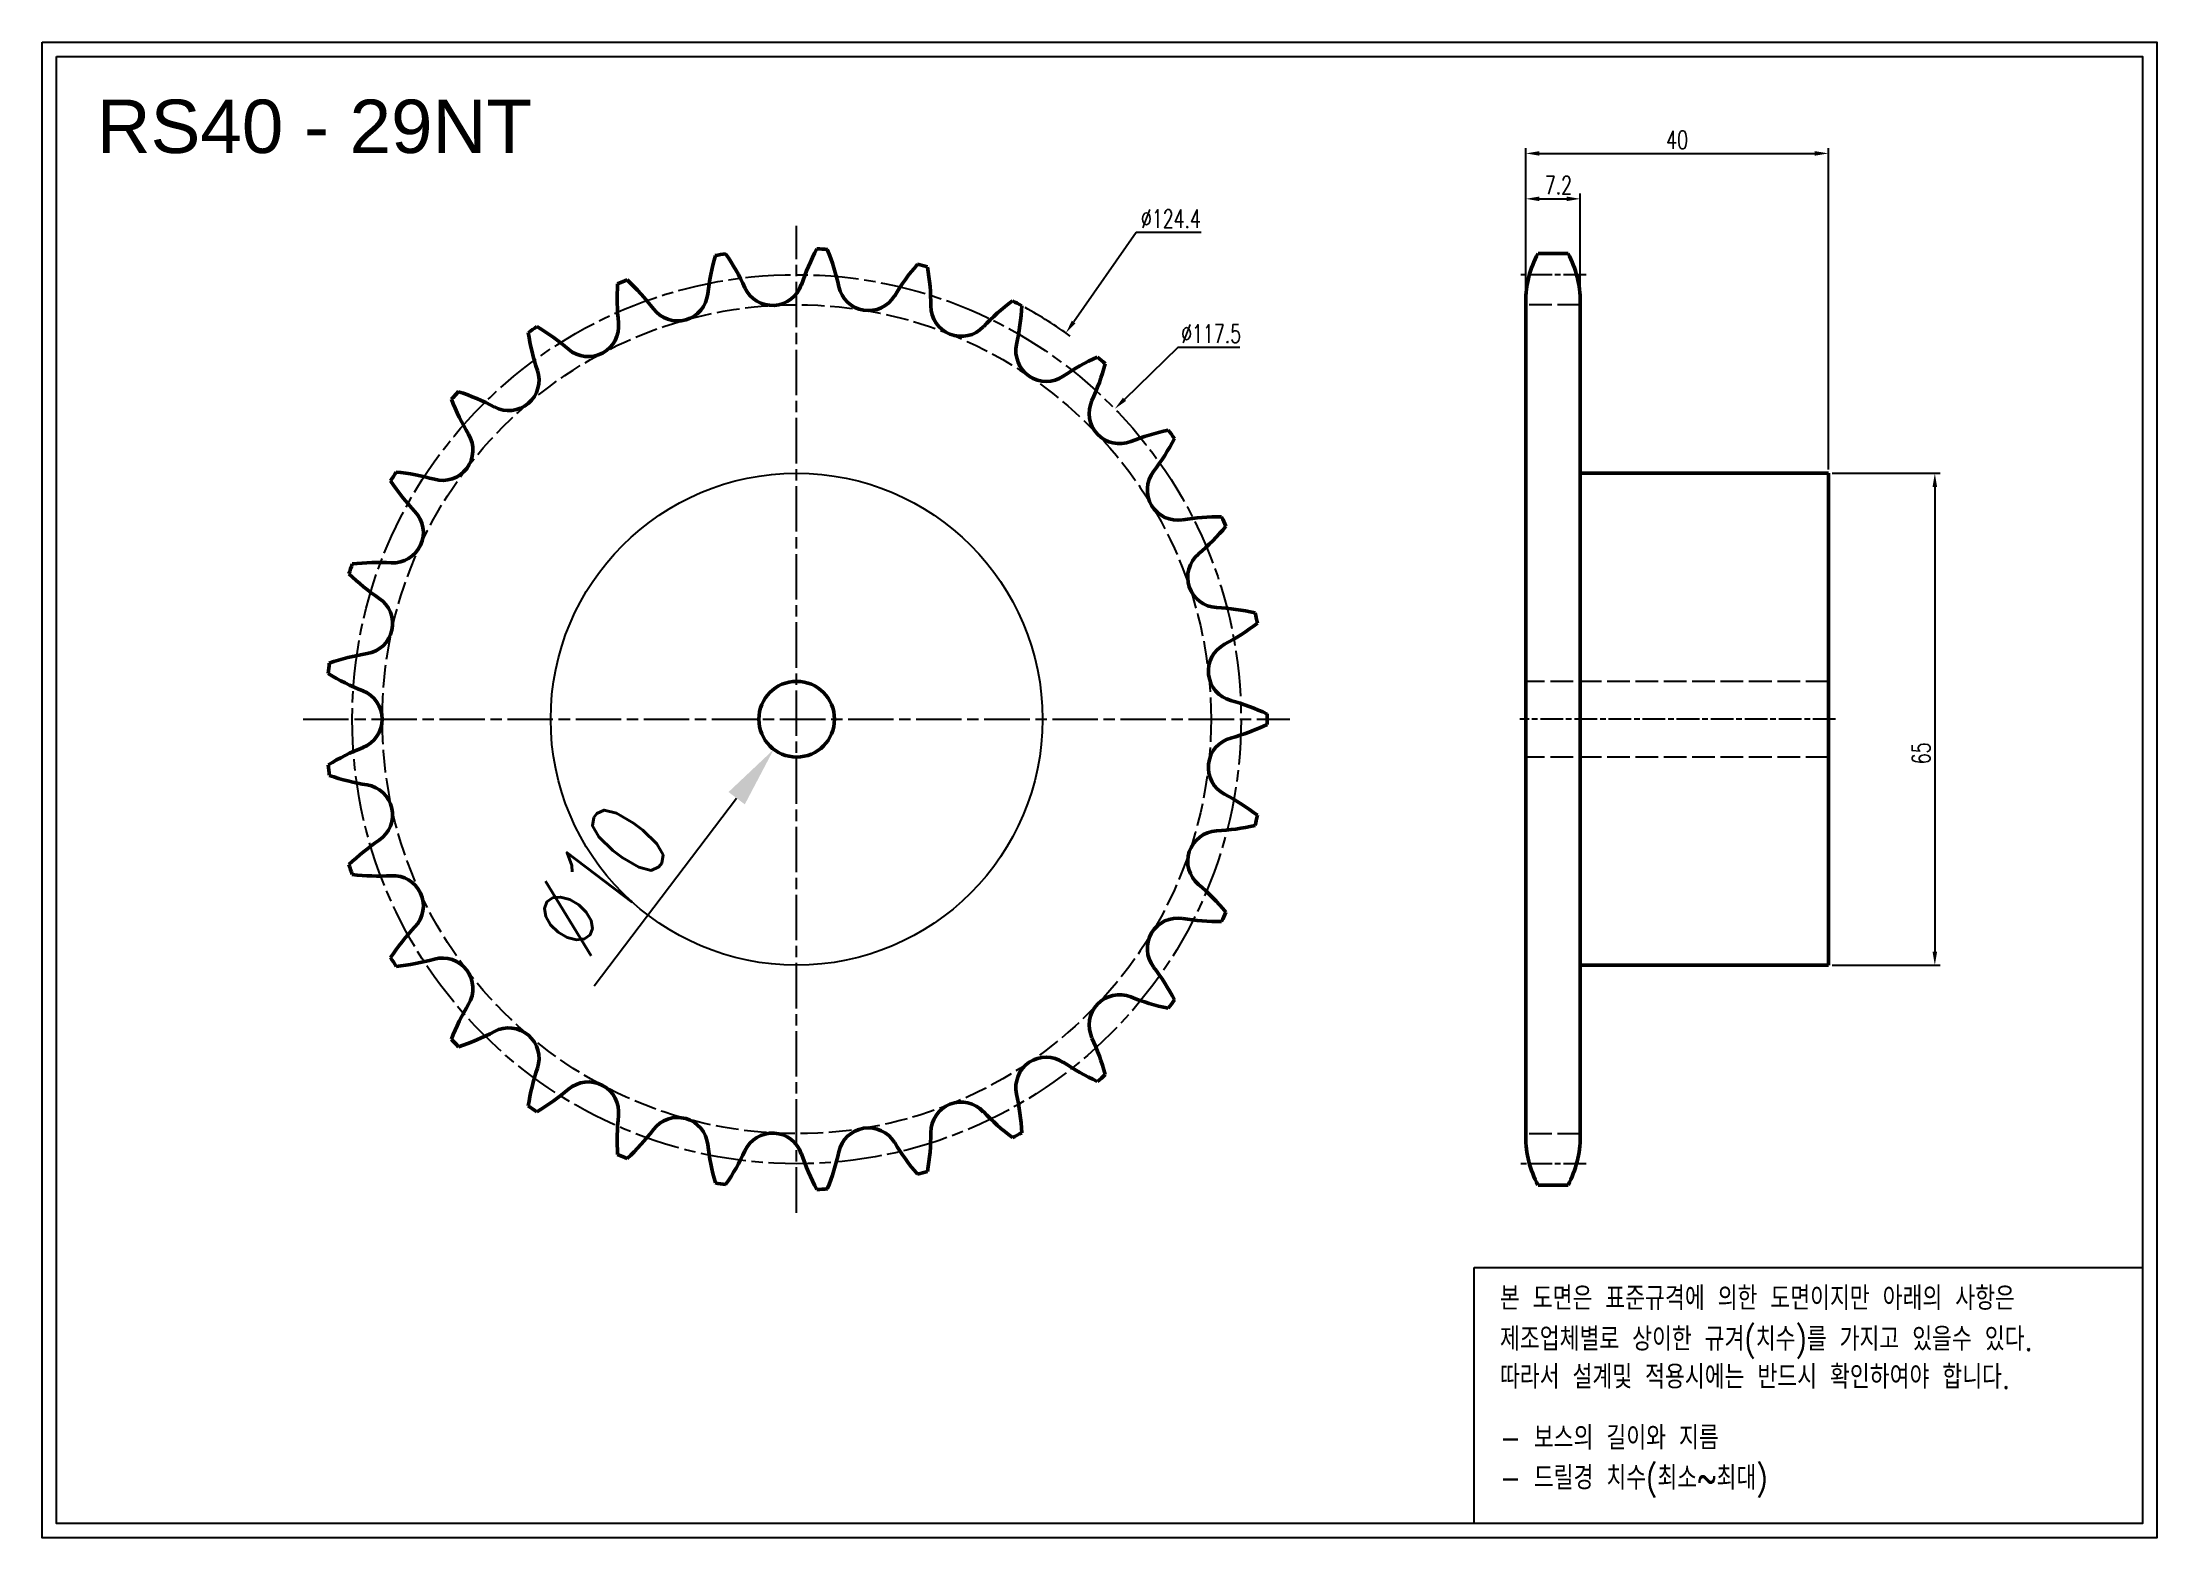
# Model space of a CAD drawing. Header units: millimetres. Extents: x -18962 to -18683, y 1360 to 1558.
import ezdxf

# ---------------------------------------------------------------- set-up
doc = ezdxf.new("R2010")
doc.units = ezdxf.units.MM
for name, pattern in [('AM_ISO02W050', [7.5, 6, -1.5]), ('AM_ISO02W050x2', [3.75, 3, -0.75]), ('AM_ISO08W050', [18, 12, -1.5, 3, -1.5]), ('AM_ISO08W050x2', [9, 6, -0.75, 1.5, -0.75])]:
    doc.linetypes.add(name, pattern=pattern)
for name, color, linetype, lineweight in [('AM_0N', 7, 'Continuous', 50), ('AM_3N', 6, 'AM_ISO02W050', 25), ('AM_7', 4, 'AM_ISO08W050', 25), ('AM_7N', 4, 'AM_ISO08W050', 25)]:
    doc.layers.add(name, color=color, linetype=linetype, lineweight=lineweight)
doc.layers.add('S-DIM', color=7, linetype='Continuous')
doc.styles.add('HAN', font='ROMANS.shx', dxfattribs={"width": 0.7, "bigfont": 'whgtxt.shx'})
doc.styles.add('HSG', font='SIMPLEX.shx', dxfattribs={"width": 0.7, "bigfont": 'HSG.shx'})
doc.styles.get("Standard").update_dxf_attribs({"font": 'arial.ttf'})
doc.dimstyles.new('APP23', dxfattribs={"dimscale": 4.5, "dimtxt": 2.4, "dimasz": 1.8, "dimexe": 0.7, "dimexo": 0.5, "dimgap": 0.6, "dimtad": 1, "dimtoh": 1, "dimdec": 1, "dimrnd": 0.01, "dimzin": 9, "dimdsep": 46, "dimtxsty": 'HSG', "dimcen": 0, "dimclrd": 1, "dimclre": 1, "dimclrt": 256, "dimazin": 2, "dimtp": 1, "dimtm": 1, "dimtfac": 0.5, "dimtdec": 1, "dimtix": 1, "dimtofl": 0, "dimtmove": 0, "dimatfit": 3, "dimfxl": 0, "dimtvp": 1, "dimtolj": 2, "dimlwd": -1, "dimlwe": -1, "dimarcsym": 0})
doc.dimstyles.new('APP3', dxfattribs={"dimtxt": 2.4, "dimasz": 1.8, "dimexe": 0.7, "dimexo": 0.5, "dimgap": 0.6, "dimtad": 1, "dimtoh": 1, "dimdec": 1, "dimrnd": 0.01, "dimzin": 9, "dimdsep": 46, "dimtxsty": 'HSG', "dimcen": 0, "dimclrd": 1, "dimclre": 1, "dimclrt": 256, "dimazin": 2, "dimtp": 1, "dimtm": 1, "dimtfac": 0.5, "dimtdec": 1, "dimtofl": 0, "dimtmove": 0, "dimatfit": 3, "dimfxl": 0, "dimtvp": 1, "dimtolj": 2, "dimlwd": -1, "dimlwe": -1, "dimarcsym": 0})
doc.dimstyles.new('APP3$0', dxfattribs={"dimtxt": 2.4, "dimasz": 1.8, "dimexe": 0.7, "dimexo": 0.5, "dimgap": 0.6, "dimtad": 1, "dimtoh": 1, "dimdec": 1, "dimrnd": 0.01, "dimzin": 9, "dimdsep": 46, "dimtxsty": 'HSG', "dimcen": 0, "dimclrd": 1, "dimclre": 1, "dimclrt": 256, "dimazin": 2, "dimtp": 1, "dimtm": 1, "dimtfac": 0.5, "dimtdec": 1, "dimtofl": 0, "dimtmove": 0, "dimatfit": 3, "dimfxl": 0, "dimtvp": 1, "dimtolj": 2, "dimlwd": -1, "dimlwe": -1, "dimarcsym": 0})

# ---------------------------------------------------------------- blocks, each defined once
blk = doc.blocks.new('*D1')
at = {"layer": 'Defpoints', "color": 0, "transparency": 16777216}
for p in [(-18859.22, 1472.12), (-18865.27, 1464.15)]:
    blk.add_point(p, dxfattribs=at)
at = {"layer": 'S-DIM', "color": 1, "transparency": 16777216}
blk.add_line((-18889, 1432.9), (-18870.17, 1457.7), dxfattribs=at)
blk.add_solid([(-18871.24, 1458.52), (-18869.09, 1456.89), (-18865.27, 1464.15)], dxfattribs=at)
at = {"layer": 'S-DIM', "transparency": 16777216, "insert": (-18888.48, 1446.98), "char_height": 10.8, "attachment_point": 5, "rotation": 52.7889, "style": 'HSG'}
blk.add_mtext('\\A2;∅10', dxfattribs=at)
blk = doc.blocks.new('*D2')
at = {"layer": 'Defpoints', "color": 0, "transparency": 16777216}
for p in [(-18826.66, 1519.15), (-18897.83, 1417.12)]:
    blk.add_point(p, dxfattribs=at)
at = {"layer": 'S-DIM', "color": 1, "transparency": 16777216}
for p, q in [((-18817.38, 1532.46), (-18825.63, 1520.63)), ((-18808.78, 1532.46), (-18817.38, 1532.46))]:
    blk.add_line(p, q, dxfattribs=at)
blk.add_arc((-18862.24, 1468.14), 62.2, 54.4579, 60.9704, dxfattribs=at)
blk.add_solid([(-18825.88, 1520.8), (-18825.38, 1520.45), (-18826.66, 1519.15)], dxfattribs=at)
at = {"layer": 'S-DIM', "transparency": 16777216, "insert": (-18812.78, 1534.26), "char_height": 2.4, "attachment_point": 5, "style": 'HSG'}
blk.add_mtext('\\A2;∅124.4', dxfattribs=at)
blk = doc.blocks.new('*D3')
at = {"layer": 'Defpoints', "color": 0, "transparency": 16777216}
for p in [(-18820.2, 1509.14), (-18904.29, 1427.13)]:
    blk.add_point(p, dxfattribs=at)
at = {"layer": 'S-DIM', "color": 1, "transparency": 16777216}
for p, q in [((-18811.87, 1517.27), (-18818.91, 1510.4)), ((-18803.67, 1517.27), (-18811.87, 1517.27))]:
    blk.add_line(p, q, dxfattribs=at)
blk.add_solid([(-18819.12, 1510.62), (-18818.7, 1510.19), (-18820.2, 1509.14)], dxfattribs=at)
at = {"layer": 'S-DIM', "transparency": 16777216, "insert": (-18807.47, 1519.07), "char_height": 2.4, "attachment_point": 5, "style": 'HSG'}
blk.add_mtext('\\A2;∅117.5', dxfattribs=at)
blk = doc.blocks.new('*D4')
at = {"layer": 'Defpoints', "color": 0, "transparency": 16777216}
for p in [(-18758.69, 1536.89), (-18765.89, 1523.27), (-18758.69, 1522.89)]:
    blk.add_point(p, dxfattribs=at)
at = {"layer": 'S-DIM', "color": 1, "transparency": 16777216}
for p, q in [((-18765.89, 1523.77), (-18765.89, 1537.59)), ((-18764.09, 1536.89), (-18760.49, 1536.89)), ((-18758.69, 1523.39), (-18758.69, 1537.59))]:
    blk.add_line(p, q, dxfattribs=at)
for points in [[(-18764.09, 1537.19), (-18764.09, 1536.59), (-18765.89, 1536.89)], [(-18760.49, 1537.19), (-18760.49, 1536.59), (-18758.69, 1536.89)]]:
    blk.add_solid(points, dxfattribs=at)
at = {"layer": 'S-DIM', "transparency": 16777216, "insert": (-18761.58, 1538.69), "char_height": 2.4, "attachment_point": 5, "style": 'HSG'}
blk.add_mtext('\\A2;7.2', dxfattribs=at)
blk = doc.blocks.new('*D5')
at = {"layer": 'Defpoints', "color": 0, "transparency": 16777216}
for p in [(-18725.89, 1542.89), (-18765.89, 1523.27), (-18725.89, 1500.64)]:
    blk.add_point(p, dxfattribs=at)
at = {"layer": 'S-DIM', "color": 1, "transparency": 16777216}
for p, q in [((-18765.89, 1523.77), (-18765.89, 1543.59)), ((-18764.09, 1542.89), (-18727.69, 1542.89)), ((-18725.89, 1501.14), (-18725.89, 1543.59))]:
    blk.add_line(p, q, dxfattribs=at)
for points in [[(-18764.09, 1543.19), (-18764.09, 1542.59), (-18765.89, 1542.89)], [(-18727.69, 1543.19), (-18727.69, 1542.59), (-18725.89, 1542.89)]]:
    blk.add_solid(points, dxfattribs=at)
at = {"layer": 'S-DIM', "transparency": 16777216, "insert": (-18745.89, 1544.69), "char_height": 2.4, "attachment_point": 5, "style": 'HSG'}
blk.add_mtext('\\A2;40', dxfattribs=at)
blk = doc.blocks.new('*D6')
at = {"layer": 'Defpoints', "color": 0, "transparency": 16777216}
for p in [(-18725.89, 1500.64), (-18725.89, 1435.64), (-18711.83, 1435.64)]:
    blk.add_point(p, dxfattribs=at)
at = {"layer": 'S-DIM', "color": 1, "transparency": 16777216}
for p, q in [((-18725.39, 1500.64), (-18711.13, 1500.64)), ((-18711.83, 1498.84), (-18711.83, 1437.44)), ((-18725.39, 1435.64), (-18711.13, 1435.64))]:
    blk.add_line(p, q, dxfattribs=at)
for points in [[(-18712.13, 1498.84), (-18711.53, 1498.84), (-18711.83, 1500.64)], [(-18712.13, 1437.44), (-18711.53, 1437.44), (-18711.83, 1435.64)]]:
    blk.add_solid(points, dxfattribs=at)
at = {"layer": 'S-DIM', "transparency": 16777216, "insert": (-18713.63, 1463.63), "char_height": 2.4, "attachment_point": 5, "rotation": 90, "style": 'HSG'}
blk.add_mtext('\\A2;65', dxfattribs=at)

msp = doc.modelspace()

# ---------------------------------------------------------------- linework, layer by layer
for points in [[(-18961.93, 1557.57), (-18682.51, 1557.57), (-18682.51, 1360), (-18961.93, 1360)], [(-18960.05, 1555.69), (-18684.39, 1555.69), (-18684.39, 1361.88), (-18960.05, 1361.88)]]:
    msp.add_lwpolyline(points, close=True)
at = {"color": 6}
msp.add_lwpolyline([(-18772.71, 1395.72), (-18684.39, 1395.72), (-18684.39, 1361.88), (-18772.71, 1361.88)], close=True, dxfattribs=at)
msp.add_circle((-18862.24, 1468.14), 32.5)
at = {"layer": 'AM_0N'}
for p, q in [((-18764.27, 1529.67), (-18760.3, 1529.67)), ((-18765.89, 1523.27), (-18765.89, 1413)), ((-18758.69, 1523.27), (-18758.69, 1413)), ((-18758.69, 1500.64), (-18725.89, 1500.64)), ((-18725.89, 1500.64), (-18725.89, 1435.64)), ((-18758.69, 1435.64), (-18725.89, 1435.64)), ((-18764.27, 1406.6), (-18760.3, 1406.6))]:
    msp.add_line(p, q, dxfattribs=at)
msp.add_circle((-18862.24, 1468.14), 5, dxfattribs=at)
for centre, radius, start, end in [((-18844.56, 1521.23), 29.57, 163.9751, 173.9655), ((-18862.24, 1468.14), 62.2, 98.6724, 99.9483), ((-18895.95, 1512.81), 29.57, 24.6552, 34.6456), ((-18833.56, 1516.19), 29.57, 151.5613, 161.5517), ((-18862.24, 1468.14), 62.2, 86.2586, 87.5345), ((-18885.56, 1519.01), 29.57, 12.2414, 22.2318), ((-18752.39, 1523.27), 13.5, 151.7009, 180), ((-18772.19, 1523.27), 13.5, 0, 28.2991), ((-18856.39, 1523.79), 29.57, 176.3889, 186.3793), ((-18862.24, 1468.14), 62.2, 111.0862, 112.3621), ((-18904.77, 1504.52), 29.57, 37.069, 47.0594), ((-18823.9, 1508.9), 29.57, 139.1475, 149.1379), ((-18862.24, 1468.14), 62.2, 73.8448, 75.1207), ((-18874.08, 1522.83), 29.57, 359.8276, 9.818), ((-18877.97, 1524.77), 4.01, 217.069, 353.9655), ((-18865.43, 1526.82), 4.01, 204.6552, 341.5517), ((-18852.74, 1526.13), 4.01, 192.2414, 329.1379), ((-18816.04, 1499.71), 29.57, 126.7337, 136.7241), ((-18862.24, 1468.14), 62.2, 61.431, 62.7069), ((-18889.77, 1520.06), 4.01, 229.4828, 6.3793), ((-18840.49, 1522.73), 4.01, 179.8276, 316.7241), ((-18862.04, 1524.1), 29.57, 347.4138, 357.4042), ((-18862.24, 1468.14), 62.2, 123.5, 124.7759), ((-18868.49, 1523.75), 29.57, 188.8027, 198.7931), ((-18911.59, 1494.53), 29.57, 49.4828, 59.4732), ((-18829.26, 1516.78), 4.01, 167.4138, 304.3103), ((-18810.33, 1489.04), 29.57, 114.3199, 124.3103), ((-18850.02, 1522.75), 29.57, 335, 344.9904), ((-18862.24, 1468.14), 62.2, 49.0172, 50.2931), ((-18900.29, 1512.93), 4.01, 241.8966, 18.7931), ((-18862.24, 1468.14), 62.2, 135.9138, 137.1897), ((-18880.3, 1521.11), 29.57, 201.2165, 211.2069), ((-18916.11, 1483.3), 29.57, 61.8966, 71.887), ((-18819.58, 1508.55), 4.01, 155, 291.8966), ((-18807.05, 1477.39), 29.57, 101.9061, 111.8966), ((-18862.24, 1468.14), 62.2, 36.6034, 37.8793), ((-18909.03, 1503.7), 4.01, 254.3103, 31.2069), ((-18838.56, 1518.84), 29.57, 322.5862, 332.5767), ((-18862.24, 1468.14), 62.2, 148.3276, 149.6035), ((-18918.11, 1471.37), 29.57, 74.3103, 84.3008), ((-18811.89, 1498.44), 4.01, 142.5862, 279.4828), ((-18891.27, 1515.99), 29.57, 213.6302, 223.6207), ((-18915.58, 1492.81), 4.01, 266.7241, 43.6207), ((-18806.35, 1465.31), 29.57, 89.4923, 99.4828), ((-18828.22, 1512.57), 29.57, 310.1724, 320.1629), ((-18862.24, 1468.14), 62.2, 24.1896, 25.4655), ((-18806.55, 1486.9), 4.01, 130.1724, 267.069), ((-18862.24, 1468.14), 62.2, 160.7414, 162.0173), ((-18900.88, 1508.63), 29.57, 226.044, 236.0345), ((-18917.5, 1459.28), 29.57, 86.7241, 96.7146), ((-18919.64, 1480.77), 4.01, 279.1379, 56.0345), ((-18808.27, 1453.36), 29.57, 77.0785, 87.069), ((-18862.24, 1468.14), 62.2, 11.7758, 13.0517), ((-18819.46, 1504.21), 29.57, 297.7586, 307.7491), ((-18862.24, 1468.14), 62.2, 173.1551, 174.4311), ((-18914.31, 1447.61), 29.57, 99.1379, 109.1284), ((-18803.82, 1474.49), 4.01, 117.7586, 254.6552), ((-18908.68, 1499.38), 29.57, 238.4578, 248.4483), ((-18921.02, 1468.14), 4.01, 291.5517, 68.4483), ((-18812.71, 1442.1), 29.57, 64.6647, 74.6552), ((-18812.71, 1494.17), 29.57, 285.3448, 295.3353), ((-18862.24, 1468.14), 62.2, 359.362, 0.638), ((-18908.68, 1436.9), 29.57, 111.5517, 121.5422), ((-18803.82, 1461.78), 4.01, 105.3448, 242.2414), ((-18862.24, 1468.14), 62.2, 185.5689, 186.8449), ((-18914.31, 1488.66), 29.57, 250.8716, 260.8621), ((-18919.64, 1455.5), 4.01, 303.9655, 80.8621), ((-18819.46, 1432.06), 29.57, 52.2509, 62.2414), ((-18806.55, 1449.37), 4.01, 92.931, 229.8276), ((-18808.27, 1482.92), 29.57, 272.931, 282.9215), ((-18862.24, 1468.14), 62.2, 346.9483, 348.2242), ((-18900.88, 1427.64), 29.57, 123.9655, 133.956), ((-18862.24, 1468.14), 62.2, 197.9827, 199.2586), ((-18917.5, 1476.99), 29.57, 263.2854, 273.2759), ((-18915.58, 1443.46), 4.01, 316.3793, 93.2759), ((-18828.22, 1423.71), 29.57, 39.8371, 49.8276), ((-18811.89, 1437.84), 4.01, 80.5172, 217.4138), ((-18806.35, 1470.97), 29.57, 260.5172, 270.5077), ((-18862.24, 1468.14), 62.2, 334.5345, 335.8104), ((-18891.27, 1420.29), 29.57, 136.3793, 146.3698), ((-18862.24, 1468.14), 62.2, 210.3965, 211.6724), ((-18918.11, 1464.91), 29.57, 275.6992, 285.6897), ((-18909.03, 1432.57), 4.01, 328.7931, 105.6897), ((-18838.56, 1417.43), 29.57, 27.4233, 37.4138), ((-18819.58, 1427.72), 4.01, 68.1034, 205), ((-18807.05, 1458.88), 29.57, 248.1034, 258.0939), ((-18862.24, 1468.14), 62.2, 322.1207, 323.3966), ((-18880.3, 1415.17), 29.57, 148.7931, 158.7835), ((-18862.24, 1468.14), 62.2, 222.8103, 224.0862), ((-18916.11, 1452.97), 29.57, 288.113, 298.1034), ((-18900.29, 1423.34), 4.01, 341.2069, 118.1034), ((-18850.02, 1413.52), 29.57, 15.0096, 25), ((-18829.26, 1419.49), 4.01, 55.6897, 192.5862), ((-18810.33, 1447.24), 29.57, 235.6897, 245.6801), ((-18868.49, 1412.52), 29.57, 161.2069, 171.1973), ((-18889.77, 1416.21), 4.01, 353.6207, 130.5172), ((-18862.24, 1468.14), 62.2, 309.7069, 310.9828), ((-18862.24, 1468.14), 62.2, 235.2241, 236.5), ((-18911.59, 1441.75), 29.57, 300.5268, 310.5172), ((-18840.49, 1413.54), 4.01, 43.2759, 180.1724), ((-18862.04, 1412.17), 29.57, 2.5958, 12.5862), ((-18856.39, 1412.48), 29.57, 173.6207, 183.6111), ((-18904.77, 1431.75), 29.57, 312.9406, 322.931), ((-18877.97, 1411.51), 4.01, 6.0345, 142.931), ((-18852.74, 1410.14), 4.01, 30.8621, 167.7586), ((-18816.04, 1436.56), 29.57, 223.2759, 233.2663), ((-18844.56, 1415.04), 29.57, 186.0345, 196.0249), ((-18895.95, 1423.46), 29.57, 325.3544, 335.3448), ((-18865.43, 1409.45), 4.01, 18.4483, 155.3448), ((-18823.9, 1427.37), 29.57, 210.8621, 220.8525), ((-18874.08, 1413.44), 29.57, 350.182, 0.1724), ((-18862.24, 1468.14), 62.2, 297.2931, 298.569), ((-18752.39, 1413), 13.5, 180, 208.2991), ((-18772.19, 1413), 13.5, 331.7009, 0), ((-18862.24, 1468.14), 62.2, 247.6379, 248.9138), ((-18833.56, 1420.08), 29.57, 198.4483, 208.4387), ((-18885.56, 1417.26), 29.57, 337.7682, 347.7586), ((-18862.24, 1468.14), 62.2, 284.8793, 286.1552), ((-18862.24, 1468.14), 62.2, 260.0517, 261.3276), ((-18862.24, 1468.14), 62.2, 272.4655, 273.7414)]:
    msp.add_arc(centre, radius, start, end, dxfattribs=at)
at = {"layer": 'AM_3N', "linetype": 'AM_ISO02W050x2'}
for p, q in [((-18758.69, 1522.89), (-18765.89, 1522.89)), ((-18758.69, 1413.38), (-18765.89, 1413.38))]:
    msp.add_line(p, q, dxfattribs=at)
at = {"layer": 'AM_3N', "color": 2, "linetype": 'AM_ISO02W050x2'}
for p, q in [((-18725.89, 1473.14), (-18765.89, 1473.14)), ((-18725.89, 1463.14), (-18765.89, 1463.14))]:
    msp.add_line(p, q, dxfattribs=at)
at = {"layer": 'AM_3N', "linetype": 'AM_ISO02W050x2'}
msp.add_circle((-18862.24, 1468.14), 54.76, dxfattribs=at)
at = {"layer": 'AM_7', "linetype": 'AM_ISO08W050x2'}
msp.add_circle((-18862.24, 1468.14), 58.73, dxfattribs=at)
at = {"layer": 'AM_7N', "linetype": 'AM_ISO08W050x2'}
for p, q in [((-18862.24, 1402.94), (-18862.24, 1533.33)), ((-18927.44, 1468.14), (-18797.05, 1468.14))]:
    msp.add_line(p, q, dxfattribs=at)
at = {"layer": 'AM_7N', "linetype": 'AM_ISO08W050x2', "ltscale": 0.5}
for p, q in [((-18757.92, 1526.87), (-18766.65, 1526.87)), ((-18724.95, 1468.14), (-18766.65, 1468.14)), ((-18757.92, 1409.4), (-18766.65, 1409.4))]:
    msp.add_line(p, q, dxfattribs=at)

# ---------------------------------------------------------------- texts
msp.add_text('RS40 - 29NT', height=7.056).set_placement((-18954.73, 1542.94))
at = {"color": 6, "style": 'HAN', "width": 0.8}
for s, p in [('본 도면은 표준규격에 의한 도면이지만 아래의 사항은', (-18769.3, 1390.08)), ('제조업체별로 상이한 규겨(치수)를 가지고 있을수 있다.', (-18769.3, 1384.7)), ('따라서 설계및 적용시에는 반드시 확인하여야 합니다.', (-18769.3, 1379.7)), ('- 보스의 길이와 지름', (-18769.3, 1371.65)), ('- 드릴경 치수(최소~최대)', (-18769.3, 1366.36))]:
    msp.add_text(s, height=3.1054, dxfattribs=at).set_placement(p)

# ---------------------------------------------------------------- dimensions: what is measured, and where the dimension line sits
at = {"layer": 'S-DIM'}
dim = msp.add_linear_dim(base=(-18725.89, 1542.89), p1=(-18765.89, 1523.27), p2=(-18725.89, 1500.64), dimstyle='APP3$0', dxfattribs=at)
dim.commit()
dim.dimension.update_dxf_attribs({"geometry": '*D5', "text_midpoint": (-18745.89, 1544.69)})
dim = msp.add_linear_dim(base=(-18758.69, 1536.89), p1=(-18765.89, 1523.27), p2=(-18758.69, 1522.89), dimstyle='APP3$0', dxfattribs=at)
dim.commit()
dim.dimension.update_dxf_attribs({"geometry": '*D4', "text_midpoint": (-18761.58, 1536.89), "dimtype": 128})
at = {"layer": 'S-DIM', "color": 3}
for p1, p2, picture, middle in [((-18897.83, 1417.12), (-18826.66, 1519.15), '*D2', (-18812.78, 1532.46)), ((-18904.29, 1427.13), (-18820.2, 1509.14), '*D3', (-18807.47, 1517.27))]:
    dim = msp.add_diameter_dim_2p(p1=p1, p2=p2, dimstyle='APP3', dxfattribs=at)
    dim.commit()
    dim.dimension.update_dxf_attribs({"geometry": picture, "text_midpoint": middle, "dimtype": 131})
at = {"layer": 'S-DIM'}
dim = msp.add_linear_dim(base=(-18711.83, 1435.64), p1=(-18725.89, 1500.64), p2=(-18725.89, 1435.64), angle=90, dimstyle='APP3$0', dxfattribs=at)
dim.commit()
dim.dimension.update_dxf_attribs({"geometry": '*D6', "text_midpoint": (-18711.83, 1463.63), "dimtype": 128})
dim = msp.add_diameter_dim_2p(p1=(-18859.22, 1472.12), p2=(-18865.27, 1464.15), dimstyle='APP23', dxfattribs=at)
dim.commit()
dim.dimension.update_dxf_attribs({"geometry": '*D1', "text_midpoint": (-18888.48, 1446.98)})

doc.saveas('drawing.dxf')
